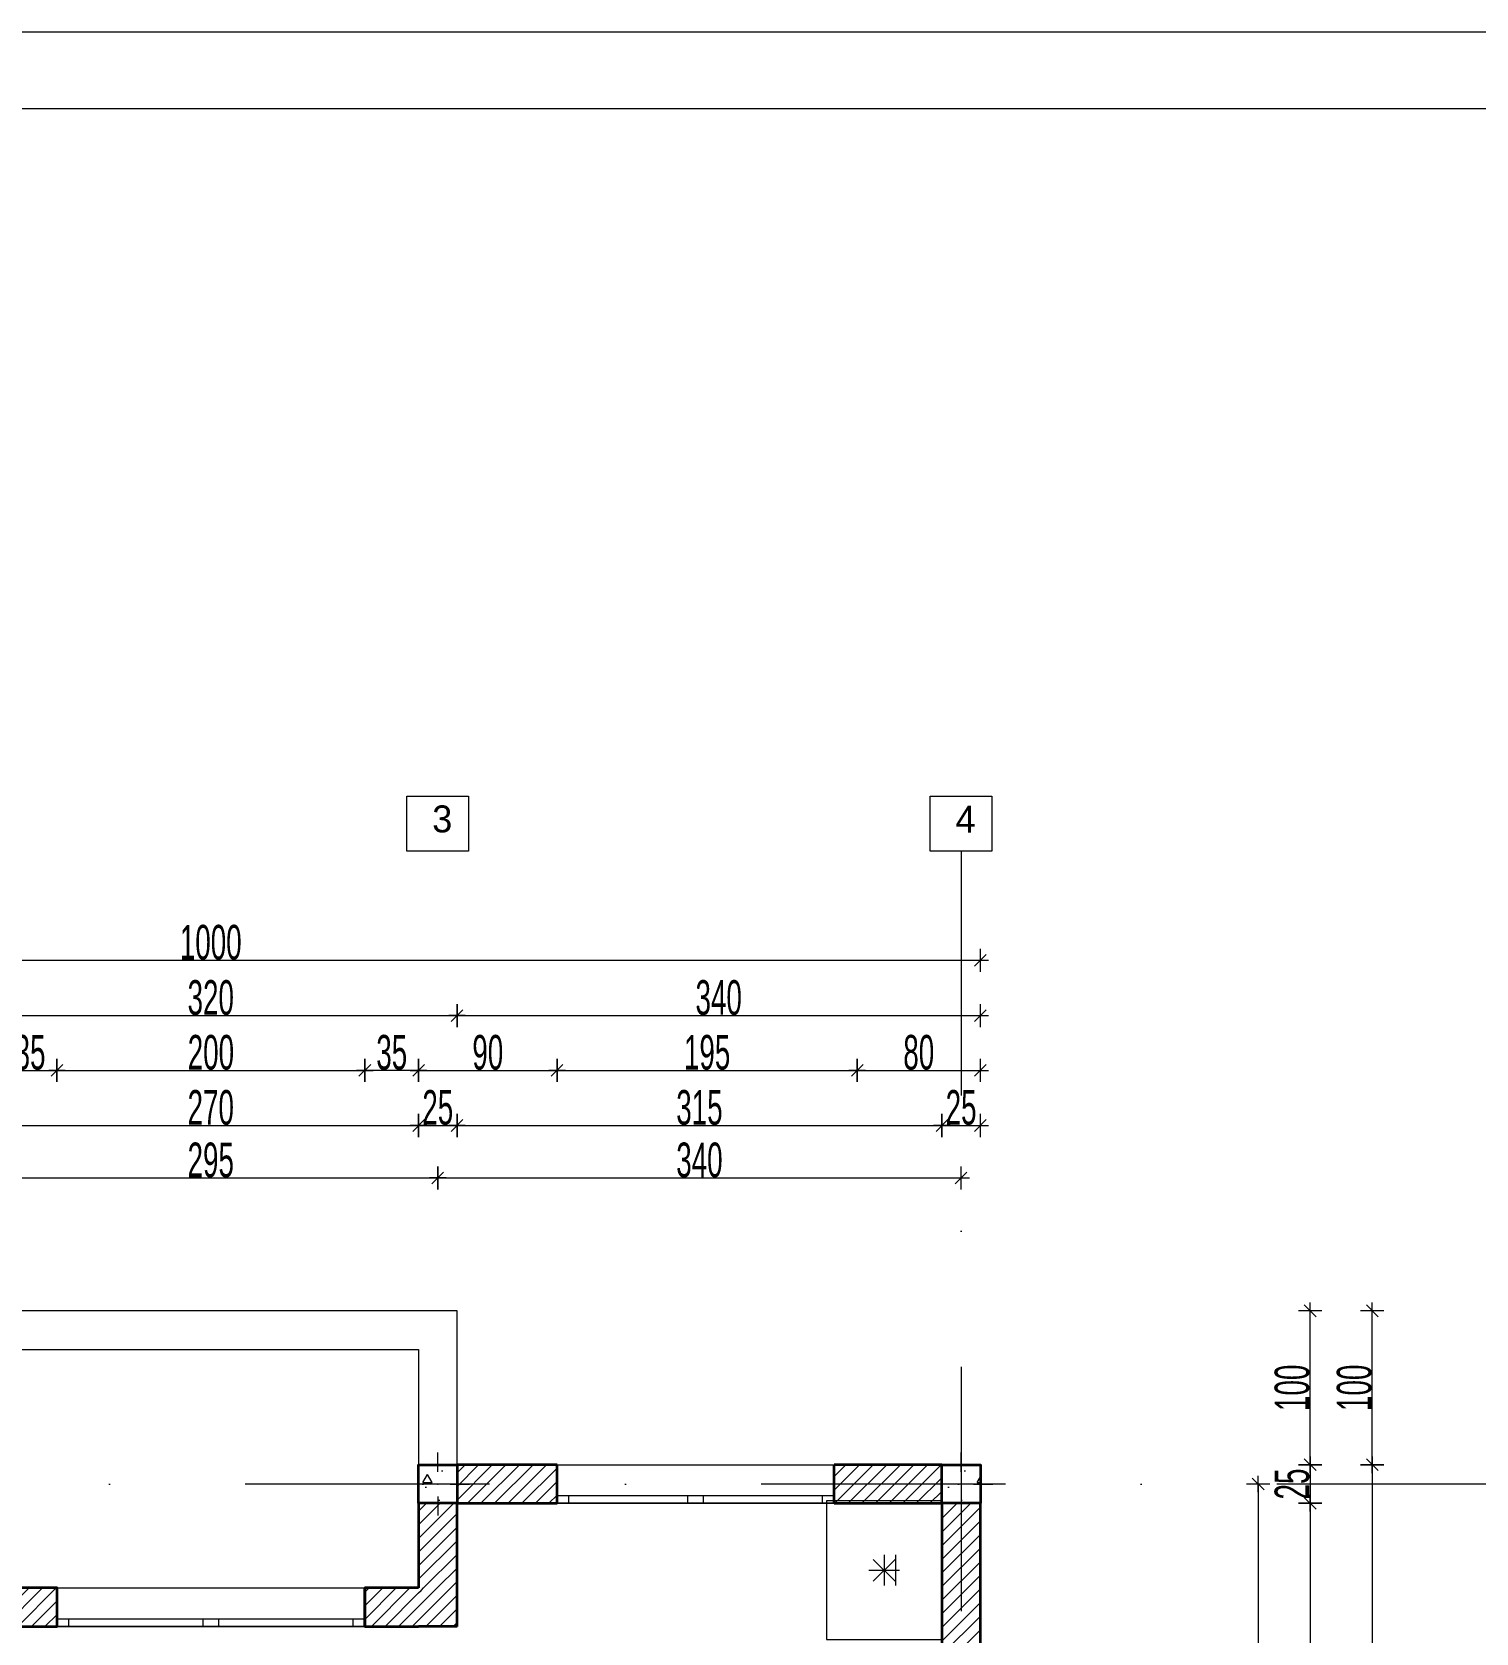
# Model space of a CAD drawing. Extents: x 19704 to 238216, y -31136 to 55916.
# Drawn here: x 214295 to 223676, y 21525 to 31925 of the extents above; entities that cross this region are included whole.
import ezdxf

# ---------------------------------------------------------------- set-up
doc = ezdxf.new("R2010")
doc.units = 0
doc.header["$LTSCALE"] = 5
doc.header["$MEASUREMENT"] = 0
doc.linetypes.add('Dot & Dashed', pattern=[670.277762, 317.5, -176.388889, 0, -176.388874])
for name, color, linetype, lineweight in [('dimenzija', 7, 'Continuous', 13), ('New_Structural - Bearing_Pen_No__20', 1, 'Continuous', 0), ('New_Structural - Bearing_Pen_No__27', 7, 'Continuous', 25), ('Roofs_Pen_No__1', 7, 'Continuous', 13)]:
    doc.layers.add(name, color=color, linetype=linetype, lineweight=lineweight)
for name, color, linetype, lineweight, true_color in [('New_MEP - Electrical_Pen_No__4', 7, 'Continuous', 20, 0x029e21), ('New_Structural - Bearing_Pen_No__168', 7, 'Continuous', 13, 0x6a6a6a), ('New_Structural - Bearing_Pen_No__169', 7, 'Continuous', 13, 0x6a6a6a), ('New_Structural - Bearing_Pen_No__61', 7, 'Continuous', 20, 0x6a6a6a), ('New_Structural - Bearing_Pen_No__8', 7, 'Continuous', 35, 0xa80f02), ('New_Structural - Bearing_Pen_No__87', 7, 'Continuous', 13, 0x6a6a6a), ('OSKI', 7, 'Continuous', 20, 0x156a84)]:
    doc.layers.add(name, color=color, linetype=linetype, lineweight=lineweight, true_color=true_color)
doc.styles.add('GENERATED_STYLE_1', font='GOTHIC.TTF')
doc.styles.add('PLATEIA', font='CGSAPPS.shx', dxfattribs={"width": 0.6})
doc.dimstyles.new('100v', dxfattribs={"dimtxt": 225, "dimasz": 1, "dimexe": 0.18, "dimexo": 0.0625, "dimgap": 4, "dimtad": 1, "dimdec": 0, "dimlfac": 0.1, "dimzin": 12, "dimdsep": 46, "dimtxsty": 'PLATEIA', "dimblk": 'A$C321216CB', "dimcen": 0.09, "dimse1": 1, "dimse2": 1, "dimclrd": 256, "dimclrt": 256, "dimadec": 3, "dimazin": 0, "dimtfac": 1, "dimtdec": 0, "dimtix": 1, "dimtmove": 2, "dimatfit": 3, "dimldrblk": 'A$C321216CB', "dimfxl": 1, "dimtolj": 1, "dimtzin": 0, "dimlwd": -1, "dimarcsym": 0})
pattern_1 = [(45, (117794.76, -49648.91), (-44.194174, 44.194174), [])]
pattern_2 = [(0, (741714.6, -11168.03), (0, 623.5383), [60, -300]), (0, (741894.6, -10856.27), (0, 623.5383), [60, -300]), (60, (741714.6, -11168.03), (-540, 311.76916), [60, -300]), (60, (742074.6, -11168.03), (-540, 311.76916), [60, -300]), (120, (741774.6, -11168.03), (540, 311.76916), [60, -300]), (120, (742134.6, -11168.03), (540, 311.76916), [60, -300]), (0, (741714.59, -11108.03), (0, 120.000005), [0, -120.000005, 0, -180.000007]), (45, (741774.59, -11108.03), (-84.852817, 84.852817), [0, -90.000004, 0, -150.000006])]

# ---------------------------------------------------------------- blocks, each defined once
blk = doc.blocks.new('A$C321216CB')
for p, q in [((-54, 0), (54, 0)), ((-38, -38), (38, 38)), ((0, -75), (0, 75))]:
    blk.add_line(p, q)
blk = doc.blocks.new('*D28')
at = {"layer": 'Defpoints', "color": 0, "transparency": 16777216}
for p in [(216931, 24481), (213981, 24302), (216931, 24051)]:
    blk.add_point(p, dxfattribs=at)
at = {"layer": 'dimenzija', "transparency": 16777216}
blk.add_line((213982, 24481), (216930, 24481), dxfattribs=at)
at = {"layer": 'dimenzija', "transparency": 16777216, "rotation": 180}
blk.add_blockref('A$C321216CB', (213981, 24481), dxfattribs=at)
at = {"layer": 'dimenzija', "transparency": 16777216}
blk.add_blockref('A$C321216CB', (216931, 24481), dxfattribs=at)
at = {"layer": 'dimenzija', "transparency": 16777216, "insert": (215456, 24597), "char_height": 225, "attachment_point": 5, "style": 'PLATEIA'}
blk.add_mtext('\\A1;295', dxfattribs=at)
blk = doc.blocks.new('*D29')
at = {"layer": 'Defpoints', "color": 0, "transparency": 16777216}
for p in [(220331, 24481), (216931, 24051), (220331, 23992)]:
    blk.add_point(p, dxfattribs=at)
at = {"layer": 'dimenzija', "transparency": 16777216}
blk.add_line((216932, 24481), (220330, 24481), dxfattribs=at)
at = {"layer": 'dimenzija', "transparency": 16777216, "rotation": 180}
blk.add_blockref('A$C321216CB', (216931, 24481), dxfattribs=at)
at = {"layer": 'dimenzija', "transparency": 16777216}
blk.add_blockref('A$C321216CB', (220331, 24481), dxfattribs=at)
at = {"layer": 'dimenzija', "transparency": 16777216, "insert": (218631, 24597), "char_height": 225, "attachment_point": 5, "style": 'PLATEIA'}
blk.add_mtext('\\A1;340', dxfattribs=at)
blk = doc.blocks.new('*D33')
at = {"layer": 'Defpoints', "color": 0, "transparency": 16777216}
for p in [(216806, 24822), (214106, 22618), (216806, 22618)]:
    blk.add_point(p, dxfattribs=at)
at = {"layer": 'dimenzija', "transparency": 16777216}
blk.add_line((214107, 24822), (216805, 24822), dxfattribs=at)
at = {"layer": 'dimenzija', "transparency": 16777216, "rotation": 180}
blk.add_blockref('A$C321216CB', (214106, 24822), dxfattribs=at)
at = {"layer": 'dimenzija', "transparency": 16777216}
blk.add_blockref('A$C321216CB', (216806, 24822), dxfattribs=at)
at = {"layer": 'dimenzija', "transparency": 16777216, "insert": (215456, 24938), "char_height": 225, "attachment_point": 5, "style": 'PLATEIA'}
blk.add_mtext('\\A1;270', dxfattribs=at)
blk = doc.blocks.new('*D34')
at = {"layer": 'Defpoints', "color": 0, "transparency": 16777216}
for p in [(217056, 24822), (216806, 22618), (217056, 22618)]:
    blk.add_point(p, dxfattribs=at)
at = {"layer": 'dimenzija', "transparency": 16777216}
blk.add_line((216807, 24822), (217055, 24822), dxfattribs=at)
at = {"layer": 'dimenzija', "transparency": 16777216, "rotation": 180}
blk.add_blockref('A$C321216CB', (216806, 24822), dxfattribs=at)
at = {"layer": 'dimenzija', "transparency": 16777216}
blk.add_blockref('A$C321216CB', (217056, 24822), dxfattribs=at)
at = {"layer": 'dimenzija', "transparency": 16777216, "insert": (216931, 24938), "char_height": 225, "attachment_point": 5, "style": 'PLATEIA'}
blk.add_mtext('\\A1;25', dxfattribs=at)
blk = doc.blocks.new('*D35')
at = {"layer": 'Defpoints', "color": 0, "transparency": 16777216}
for p in [(220206, 24822), (217056, 22618), (220206, 22618)]:
    blk.add_point(p, dxfattribs=at)
at = {"layer": 'dimenzija', "transparency": 16777216}
blk.add_line((217057, 24822), (220205, 24822), dxfattribs=at)
at = {"layer": 'dimenzija', "transparency": 16777216, "rotation": 180}
blk.add_blockref('A$C321216CB', (217056, 24822), dxfattribs=at)
at = {"layer": 'dimenzija', "transparency": 16777216}
blk.add_blockref('A$C321216CB', (220206, 24822), dxfattribs=at)
at = {"layer": 'dimenzija', "transparency": 16777216, "insert": (218631, 24938), "char_height": 225, "attachment_point": 5, "style": 'PLATEIA'}
blk.add_mtext('\\A1;315', dxfattribs=at)
blk = doc.blocks.new('*D36')
at = {"layer": 'Defpoints', "color": 0, "transparency": 16777216}
for p in [(220456, 24822), (220206, 22618), (220456, 22618)]:
    blk.add_point(p, dxfattribs=at)
at = {"layer": 'dimenzija', "transparency": 16777216}
blk.add_line((220207, 24822), (220455, 24822), dxfattribs=at)
at = {"layer": 'dimenzija', "transparency": 16777216, "rotation": 180}
blk.add_blockref('A$C321216CB', (220206, 24822), dxfattribs=at)
at = {"layer": 'dimenzija', "transparency": 16777216}
blk.add_blockref('A$C321216CB', (220456, 24822), dxfattribs=at)
at = {"layer": 'dimenzija', "transparency": 16777216, "insert": (220331, 24938), "char_height": 225, "attachment_point": 5, "style": 'PLATEIA'}
blk.add_mtext('\\A1;25', dxfattribs=at)
blk = doc.blocks.new('*D61')
at = {"layer": 'Defpoints', "color": 0, "transparency": 16777216}
for p in [(221182, 22493), (221182, 18893), (222261, 18893)]:
    blk.add_point(p, dxfattribs=at)
at = {"layer": 'dimenzija', "transparency": 16777216}
blk.add_line((222261, 22492), (222261, 18894), dxfattribs=at)
for p, rotation in [((222261, 22493), 90), ((222261, 18893), 270)]:
    blk.add_blockref('A$C321216CB', p, dxfattribs=dict(at, rotation=rotation))
at = {"layer": 'dimenzija', "transparency": 16777216, "insert": (222144, 20693), "char_height": 225, "attachment_point": 5, "rotation": 90, "style": 'PLATEIA'}
blk.add_mtext('\\A1;360', dxfattribs=at)
blk = doc.blocks.new('*D64')
at = {"layer": 'Defpoints', "color": 0, "transparency": 16777216}
for p in [(220456, 22618), (220456, 22368), (222599, 22368)]:
    blk.add_point(p, dxfattribs=at)
at = {"layer": 'dimenzija', "transparency": 16777216}
blk.add_line((222599, 22617), (222599, 22369), dxfattribs=at)
for p, rotation in [((222599, 22618), 90), ((222599, 22368), 270)]:
    blk.add_blockref('A$C321216CB', p, dxfattribs=dict(at, rotation=rotation))
at = {"layer": 'dimenzija', "transparency": 16777216, "insert": (222482, 22493), "char_height": 225, "attachment_point": 5, "rotation": 90, "style": 'PLATEIA'}
blk.add_mtext('\\A1;25', dxfattribs=at)
blk = doc.blocks.new('*D65')
at = {"layer": 'Defpoints', "color": 0, "transparency": 16777216}
for p in [(220456, 22368), (220456, 19018), (222599, 19018)]:
    blk.add_point(p, dxfattribs=at)
at = {"layer": 'dimenzija', "transparency": 16777216}
blk.add_line((222599, 22367), (222599, 19019), dxfattribs=at)
for p, rotation in [((222599, 22368), 90), ((222599, 19018), 270)]:
    blk.add_blockref('A$C321216CB', p, dxfattribs=dict(at, rotation=rotation))
at = {"layer": 'dimenzija', "transparency": 16777216, "insert": (222482, 20693), "char_height": 225, "attachment_point": 5, "rotation": 90, "style": 'PLATEIA'}
blk.add_mtext('\\A1;335', dxfattribs=at)
blk = doc.blocks.new('*D71')
at = {"layer": 'Defpoints', "color": 0, "transparency": 16777216}
for p in [(220456, 22618), (220456, 12618), (223002, 12618)]:
    blk.add_point(p, dxfattribs=at)
at = {"layer": 'dimenzija', "transparency": 16777216}
blk.add_line((223002, 22617), (223002, 12619), dxfattribs=at)
for p, rotation in [((223002, 22618), 90), ((223002, 12618), 270)]:
    blk.add_blockref('A$C321216CB', p, dxfattribs=dict(at, rotation=rotation))
at = {"layer": 'dimenzija', "transparency": 16777216, "insert": (222886, 17618), "char_height": 225, "attachment_point": 5, "rotation": 90, "style": 'PLATEIA'}
blk.add_mtext('\\A1;1000', dxfattribs=at)
blk = doc.blocks.new('*D75')
at = {"layer": 'Defpoints', "color": 0, "transparency": 16777216}
for p in [(214457, 25180), (214106, 22618), (214457, 21818)]:
    blk.add_point(p, dxfattribs=at)
at = {"layer": 'dimenzija', "transparency": 16777216}
blk.add_line((214107, 25180), (214456, 25180), dxfattribs=at)
at = {"layer": 'dimenzija', "transparency": 16777216, "rotation": 180}
blk.add_blockref('A$C321216CB', (214106, 25180), dxfattribs=at)
at = {"layer": 'dimenzija', "transparency": 16777216}
blk.add_blockref('A$C321216CB', (214457, 25180), dxfattribs=at)
at = {"layer": 'dimenzija', "transparency": 16777216, "insert": (214282, 25296), "char_height": 225, "attachment_point": 5, "style": 'PLATEIA'}
blk.add_mtext('\\A1;35', dxfattribs=at)
blk = doc.blocks.new('*D76')
at = {"layer": 'Defpoints', "color": 0, "transparency": 16777216}
for p in [(217706, 25180), (216806, 22618), (217706, 22618)]:
    blk.add_point(p, dxfattribs=at)
at = {"layer": 'dimenzija', "transparency": 16777216}
blk.add_line((216807, 25180), (217705, 25180), dxfattribs=at)
at = {"layer": 'dimenzija', "transparency": 16777216, "rotation": 180}
blk.add_blockref('A$C321216CB', (216806, 25180), dxfattribs=at)
at = {"layer": 'dimenzija', "transparency": 16777216}
blk.add_blockref('A$C321216CB', (217706, 25180), dxfattribs=at)
at = {"layer": 'dimenzija', "transparency": 16777216, "insert": (217256, 25296), "char_height": 225, "attachment_point": 5, "style": 'PLATEIA'}
blk.add_mtext('\\A1;90', dxfattribs=at)
blk = doc.blocks.new('*D77')
at = {"layer": 'Defpoints', "color": 0, "transparency": 16777216}
for p in [(219656, 25180), (217706, 22618), (219656, 22618)]:
    blk.add_point(p, dxfattribs=at)
at = {"layer": 'dimenzija', "transparency": 16777216}
blk.add_line((217707, 25180), (219655, 25180), dxfattribs=at)
at = {"layer": 'dimenzija', "transparency": 16777216, "rotation": 180}
blk.add_blockref('A$C321216CB', (217706, 25180), dxfattribs=at)
at = {"layer": 'dimenzija', "transparency": 16777216}
blk.add_blockref('A$C321216CB', (219656, 25180), dxfattribs=at)
at = {"layer": 'dimenzija', "transparency": 16777216, "insert": (218681, 25296), "char_height": 225, "attachment_point": 5, "style": 'PLATEIA'}
blk.add_mtext('\\A1;195', dxfattribs=at)
blk = doc.blocks.new('*D78')
at = {"layer": 'Defpoints', "color": 0, "transparency": 16777216}
for p in [(220456, 25180), (219656, 22618), (220456, 22618)]:
    blk.add_point(p, dxfattribs=at)
at = {"layer": 'dimenzija', "transparency": 16777216}
blk.add_line((219657, 25180), (220455, 25180), dxfattribs=at)
at = {"layer": 'dimenzija', "transparency": 16777216, "rotation": 180}
blk.add_blockref('A$C321216CB', (219656, 25180), dxfattribs=at)
at = {"layer": 'dimenzija', "transparency": 16777216}
blk.add_blockref('A$C321216CB', (220456, 25180), dxfattribs=at)
at = {"layer": 'dimenzija', "transparency": 16777216, "insert": (220056, 25296), "char_height": 225, "attachment_point": 5, "style": 'PLATEIA'}
blk.add_mtext('\\A1;80', dxfattribs=at)
blk = doc.blocks.new('*D79')
at = {"layer": 'Defpoints', "color": 0, "transparency": 16777216}
for p in [(220456, 25895), (210456, 22618), (220456, 22618)]:
    blk.add_point(p, dxfattribs=at)
at = {"layer": 'dimenzija', "transparency": 16777216}
blk.add_line((210457, 25895), (220455, 25895), dxfattribs=at)
at = {"layer": 'dimenzija', "transparency": 16777216, "rotation": 180}
blk.add_blockref('A$C321216CB', (210456, 25895), dxfattribs=at)
at = {"layer": 'dimenzija', "transparency": 16777216}
blk.add_blockref('A$C321216CB', (220456, 25895), dxfattribs=at)
at = {"layer": 'dimenzija', "transparency": 16777216, "insert": (215456, 26011), "char_height": 225, "attachment_point": 5, "style": 'PLATEIA'}
blk.add_mtext('\\A1;1000', dxfattribs=at)
blk = doc.blocks.new('*D91')
at = {"layer": 'Defpoints', "color": 0, "transparency": 16777216}
for p in [(216457, 25180), (214457, 21818), (216457, 21818)]:
    blk.add_point(p, dxfattribs=at)
at = {"layer": 'dimenzija', "transparency": 16777216}
blk.add_line((214458, 25180), (216456, 25180), dxfattribs=at)
at = {"layer": 'dimenzija', "transparency": 16777216, "rotation": 180}
blk.add_blockref('A$C321216CB', (214457, 25180), dxfattribs=at)
at = {"layer": 'dimenzija', "transparency": 16777216}
blk.add_blockref('A$C321216CB', (216457, 25180), dxfattribs=at)
at = {"layer": 'dimenzija', "transparency": 16777216, "insert": (215457, 25296), "char_height": 225, "attachment_point": 5, "style": 'PLATEIA'}
blk.add_mtext('\\A1;200', dxfattribs=at)
blk = doc.blocks.new('*D80')
at = {"layer": 'Defpoints', "color": 0, "transparency": 16777216}
for p in [(216457, 25180), (216806, 22618), (216457, 21818)]:
    blk.add_point(p, dxfattribs=at)
at = {"layer": 'dimenzija', "transparency": 16777216}
blk.add_line((216805, 25180), (216458, 25180), dxfattribs=at)
at = {"layer": 'dimenzija', "transparency": 16777216, "rotation": 180}
blk.add_blockref('A$C321216CB', (216457, 25180), dxfattribs=at)
at = {"layer": 'dimenzija', "transparency": 16777216}
blk.add_blockref('A$C321216CB', (216806, 25180), dxfattribs=at)
at = {"layer": 'dimenzija', "transparency": 16777216, "insert": (216632, 25296), "char_height": 225, "attachment_point": 5, "style": 'PLATEIA'}
blk.add_mtext('\\A1;35', dxfattribs=at)
blk = doc.blocks.new('*D92')
at = {"layer": 'Defpoints', "color": 0, "transparency": 16777216}
for p in [(217056, 25536), (217056, 23618), (213856, 22618)]:
    blk.add_point(p, dxfattribs=at)
at = {"layer": 'dimenzija', "transparency": 16777216}
blk.add_line((213857, 25536), (217055, 25536), dxfattribs=at)
at = {"layer": 'dimenzija', "transparency": 16777216, "rotation": 180}
blk.add_blockref('A$C321216CB', (213856, 25536), dxfattribs=at)
at = {"layer": 'dimenzija', "transparency": 16777216}
blk.add_blockref('A$C321216CB', (217056, 25536), dxfattribs=at)
at = {"layer": 'dimenzija', "transparency": 16777216, "insert": (215456, 25652), "char_height": 225, "attachment_point": 5, "style": 'PLATEIA'}
blk.add_mtext('\\A1;320', dxfattribs=at)
blk = doc.blocks.new('*D93')
at = {"layer": 'Defpoints', "color": 0, "transparency": 16777216}
for p in [(220456, 25536), (217056, 23618), (220456, 22618)]:
    blk.add_point(p, dxfattribs=at)
at = {"layer": 'dimenzija', "transparency": 16777216}
blk.add_line((217057, 25536), (220455, 25536), dxfattribs=at)
at = {"layer": 'dimenzija', "transparency": 16777216, "rotation": 180}
blk.add_blockref('A$C321216CB', (217056, 25536), dxfattribs=at)
at = {"layer": 'dimenzija', "transparency": 16777216}
blk.add_blockref('A$C321216CB', (220456, 25536), dxfattribs=at)
at = {"layer": 'dimenzija', "transparency": 16777216, "insert": (218756, 25652), "char_height": 225, "attachment_point": 5, "style": 'PLATEIA'}
blk.add_mtext('\\A1;340', dxfattribs=at)
blk = doc.blocks.new('*D48')
at = {"layer": 'Defpoints', "color": 0, "transparency": 16777216}
for p in [(217056, 23618), (222599, 23618), (220456, 22618)]:
    blk.add_point(p, dxfattribs=at)
at = {"layer": 'dimenzija', "transparency": 16777216}
blk.add_line((222599, 22619), (222599, 23617), dxfattribs=at)
for p, rotation in [((222599, 23618), 90), ((222599, 22618), 270)]:
    blk.add_blockref('A$C321216CB', p, dxfattribs=dict(at, rotation=rotation))
at = {"layer": 'dimenzija', "transparency": 16777216, "insert": (222482, 23118), "char_height": 225, "attachment_point": 5, "rotation": 90, "style": 'PLATEIA'}
blk.add_mtext('\\A1;100', dxfattribs=at)
blk = doc.blocks.new('*D52')
at = {"layer": 'Defpoints', "color": 0, "transparency": 16777216}
for p in [(217056, 23618), (223002, 23618), (220456, 22618)]:
    blk.add_point(p, dxfattribs=at)
at = {"layer": 'dimenzija', "transparency": 16777216}
blk.add_line((223002, 22619), (223002, 23617), dxfattribs=at)
for p, rotation in [((223002, 23618), 90), ((223002, 22618), 270)]:
    blk.add_blockref('A$C321216CB', p, dxfattribs=dict(at, rotation=rotation))
at = {"layer": 'dimenzija', "transparency": 16777216, "insert": (222886, 23118), "char_height": 225, "attachment_point": 5, "rotation": 90, "style": 'PLATEIA'}
blk.add_mtext('\\A1;100', dxfattribs=at)

msp = doc.modelspace()

# ---------------------------------------------------------------- hatches: boundary and pattern name
at = {"layer": 'New_Structural - Bearing_Pen_No__168', "linetype": 'Continuous', "lineweight": 13, "true_color": 0x9ea0a3}
h = msp.add_hatch(dxfattribs=at)
h.set_pattern_fill('ANSI31', color=253, scale=500, style=0)
h.set_pattern_definition(pattern_1)
h.paths.add_polyline_path([(217056.2, 22617.6), (217056.2, 22367.6), (217706.2, 22367.6), (217706.2, 22617.6)])
h = msp.add_hatch(dxfattribs=at)
h.set_pattern_fill('ANSI31', color=253, scale=500, style=0)
h.set_pattern_definition(pattern_1)
h.paths.add_polyline_path([(219506.2, 22617.6), (219506.2, 22367.6), (220206.2, 22367.6), (220206.2, 22617.6)])
h = msp.add_hatch(dxfattribs=at)
h.set_pattern_fill('ANSI31', color=253, scale=500, style=0)
h.set_pattern_definition(pattern_1)
h.paths.add_polyline_path([(216806.2, 21817.6), (217056.2, 21817.6), (217056.2, 22367.6), (216806.2, 22367.6)])
h = msp.add_hatch(dxfattribs=at)
h.set_pattern_fill('ANSI31', color=253, scale=500, style=0)
h.set_pattern_definition(pattern_1)
h.paths.add_polyline_path([(220456.2, 22367.6), (220206.2, 22367.6), (220206.2, 19017.6), (220456.2, 19017.6)])
h = msp.add_hatch(dxfattribs=at)
h.set_pattern_fill('ANSI31', color=253, scale=500, style=0)
h.set_pattern_definition(pattern_1)
h.paths.add_polyline_path([(214106.2, 21567.6), (214457.2, 21567.6), (214457.2, 21817.6), (214106.2, 21817.6)])
h = msp.add_hatch(dxfattribs=at)
h.set_pattern_fill('ANSI31', color=253, scale=500, style=0)
h.set_pattern_definition(pattern_1)
h.paths.add_polyline_path([(216457.2, 21817.6), (216457.2, 21567.6), (216806.2, 21567.6), (216806.2, 21817.6)])
h = msp.add_hatch(dxfattribs=at)
h.set_pattern_fill('ANSI31', color=253, scale=500, style=0)
h.set_pattern_definition(pattern_1)
h.paths.add_polyline_path([(216806.2, 21817.6), (216806.2, 21567.6), (217056.2, 21567.6)])
h = msp.add_hatch(dxfattribs=at)
h.set_pattern_fill('ANSI31', color=253, scale=500, style=0)
h.set_pattern_definition(pattern_1)
h.paths.add_polyline_path([(217056.2, 21817.6), (216806.2, 21817.6), (217056.2, 21567.6)])
at = {"layer": 'New_Structural - Bearing_Pen_No__169', "linetype": 'Continuous', "lineweight": 13, "true_color": 0x68b353}
h = msp.add_hatch(dxfattribs=at)
h.set_pattern_fill('STRUCTURAL_CONCRETE', color=85, style=0, pattern_type=2)
h.set_pattern_definition(pattern_2)
h.paths.add_polyline_path([(217056.2, 22367.6), (217056.2, 22617.6), (216806.2, 22617.6), (216806.2, 22367.6)])
h = msp.add_hatch(dxfattribs=at)
h.set_pattern_fill('STRUCTURAL_CONCRETE', color=85, style=0, pattern_type=2)
h.set_pattern_definition(pattern_2)
h.paths.add_polyline_path([(220456.2, 22367.6), (220456.2, 22617.6), (220206.2, 22617.6), (220206.2, 22367.6)])

# ---------------------------------------------------------------- linework, layer by layer
at = {"layer": 'New_MEP - Electrical_Pen_No__4', "color": 104, "linetype": 'Continuous', "lineweight": 20, "true_color": 0x029e21}
for p, q in [((219760.5, 22003.6), (219901.9, 21862.2)), ((219760.5, 21862.2), (219901.9, 22003.6)), ((219831.2, 22032.9), (219831.2, 21832.9)), ((219731.2, 21932.9), (219931.2, 21932.9))]:
    msp.add_line(p, q, dxfattribs=at)
at = {"layer": 'New_MEP - Electrical_Pen_No__4', "linetype": 'Continuous', "lineweight": 20}
msp.add_line((219906.2, 21832.9), (219906.2, 22032.9), dxfattribs=at)
at = {"layer": 'New_MEP - Electrical_Pen_No__4', "color": 104, "linetype": 'Continuous', "lineweight": 20, "true_color": 0x029e21, "flags": 128}
msp.add_lwpolyline([(219456.2, 22382.9), (219456.2, 21482.9), (220206.2, 21482.9), (220206.2, 22382.9)], close=True, dxfattribs=at)
at = {"layer": 'New_Structural - Bearing_Pen_No__20', "color": 1, "linetype": 'Continuous', "lineweight": 0}
for p, q in [((216931.2, 22572.6), (216931.2, 22697.6)), ((220331.2, 22572.6), (220331.2, 22697.6)), ((216851.2, 22492.6), (216726.2, 22492.6)), ((217011.2, 22492.6), (217136.2, 22492.6)), ((220251.2, 22492.6), (220126.2, 22492.6)), ((220411.2, 22492.6), (220536.2, 22492.6)), ((216931.2, 22412.6), (216931.2, 22287.6)), ((220331.2, 22412.6), (220331.2, 22287.6))]:
    msp.add_line(p, q, dxfattribs=at)
for p in [(216931.2, 22492.6), (220331.2, 22492.6)]:
    msp.add_point(p, dxfattribs=at)
at = {"layer": 'New_Structural - Bearing_Pen_No__27', "color": 7, "linetype": 'Continuous', "lineweight": 35}
for p, q in [((217706.2, 22417.6), (217706.2, 22617.6)), ((217706.2, 22417.6), (217706.2, 22617.6)), ((219506.2, 22417.6), (219506.2, 22617.6)), ((219506.2, 22417.6), (219506.2, 22617.6)), ((217706.2, 22367.6), (217706.2, 22417.6)), ((217706.2, 22367.6), (217706.2, 22417.6)), ((217706.2, 22367.6), (217706.2, 22417.6)), ((219506.2, 22367.6), (219506.2, 22417.6)), ((219506.2, 22367.6), (219506.2, 22417.6)), ((219506.2, 22367.6), (219506.2, 22417.6)), ((214457.2, 21617.6), (214457.2, 21817.6)), ((216457.2, 21617.6), (216457.2, 21817.6)), ((214457.2, 21567.6), (214457.2, 21617.6)), ((214457.2, 21567.6), (214457.2, 21617.6)), ((214457.2, 21567.6), (214457.2, 21617.6)), ((216457.2, 21567.6), (216457.2, 21617.6)), ((216457.2, 21567.6), (216457.2, 21617.6)), ((216457.2, 21567.6), (216457.2, 21617.6))]:
    msp.add_line(p, q, dxfattribs=at)
for points in [[(217706.2, 22617.6), (217056.2, 22617.6)], [(220206.2, 22617.6), (219506.2, 22617.6)], [(216806.2, 22367.6), (216806.2, 21817.6)], [(217056.2, 21567.6), (217056.2, 22367.6)], [(217056.2, 22367.6), (217706.2, 22367.6)], [(219506.2, 22367.6), (220206.2, 22367.6)], [(220206.2, 22367.6), (220206.2, 19017.6)], [(220456.2, 19017.6), (220456.2, 22367.6)], [(214106.2, 21567.6), (214457.2, 21567.6), (214457.2, 21817.6), (214106.2, 21817.6)], [(216806.2, 21817.6), (216457.2, 21817.6), (216457.2, 21567.6), (216806.2, 21567.6)], [(217056.2, 21567.6), (216806.2, 21567.6)]]:
    msp.add_lwpolyline(points, dxfattribs=at)
at = {"layer": 'New_Structural - Bearing_Pen_No__61', "color": 251, "linetype": 'Continuous', "lineweight": 20, "true_color": 0x6a6a6a}
for p, q in [((217706.2, 22617.6), (219506.2, 22617.6)), ((217706.2, 22417.6), (217781.2, 22417.6)), ((217706.2, 22367.6), (219506.2, 22367.6)), ((217781.2, 22367.6), (217706.2, 22367.6)), ((217781.2, 22417.6), (217781.2, 22367.6)), ((217781.2, 22417.6), (218556.2, 22417.6)), ((218556.2, 22367.6), (217781.2, 22367.6)), ((218556.2, 22367.6), (218556.2, 22417.6)), ((218556.2, 22417.6), (218606.2, 22417.6)), ((218606.2, 22367.6), (218556.2, 22367.6)), ((218606.2, 22417.6), (218656.2, 22417.6)), ((218656.2, 22367.6), (218606.2, 22367.6)), ((218656.2, 22417.6), (218656.2, 22367.6)), ((218656.2, 22417.6), (219431.2, 22417.6)), ((219431.2, 22367.6), (218656.2, 22367.6)), ((219431.2, 22367.6), (219431.2, 22417.6)), ((219431.2, 22417.6), (219506.2, 22417.6)), ((219506.2, 22367.6), (219431.2, 22367.6)), ((214457.2, 21817.6), (216457.2, 21817.6)), ((214457.2, 21617.6), (214532.2, 21617.6)), ((214457.2, 21567.6), (216457.2, 21567.6)), ((214532.2, 21567.6), (214457.2, 21567.6)), ((214532.2, 21617.6), (214532.2, 21567.6)), ((214532.2, 21617.6), (215407.2, 21617.6)), ((215407.2, 21567.6), (214532.2, 21567.6)), ((215407.2, 21567.6), (215407.2, 21617.6)), ((215407.2, 21617.6), (215457.2, 21617.6)), ((215457.2, 21567.6), (215407.2, 21567.6)), ((215457.2, 21617.6), (215507.2, 21617.6)), ((215507.2, 21567.6), (215457.2, 21567.6)), ((215507.2, 21617.6), (215507.2, 21567.6)), ((215507.2, 21617.6), (216382.2, 21617.6)), ((216382.2, 21567.6), (215507.2, 21567.6)), ((216382.2, 21567.6), (216382.2, 21617.6)), ((216382.2, 21617.6), (216457.2, 21617.6)), ((216457.2, 21567.6), (216382.2, 21567.6))]:
    msp.add_line(p, q, dxfattribs=at)
at = {"layer": 'New_Structural - Bearing_Pen_No__8', "color": 14, "linetype": 'Continuous', "lineweight": 35, "true_color": 0xa80f02}
for points in [[(217056.2, 22367.6), (216806.2, 22367.6), (216806.2, 22617.6), (217056.2, 22617.6)], [(220456.2, 22367.6), (220206.2, 22367.6), (220206.2, 22617.6), (220456.2, 22617.6)]]:
    msp.add_lwpolyline(points, close=True, dxfattribs=at)
at = {"layer": 'New_Structural - Bearing_Pen_No__87', "color": 251, "linetype": 'Continuous', "lineweight": 20, "true_color": 0x6a6a6a}
for points in [[(216806.2, 23617.6), (214106.2, 23617.6)], [(217056.2, 23617.6), (216806.2, 23617.6)], [(217056.2, 22617.6), (217056.2, 23617.6)], [(214106.2, 23367.6), (216806.2, 23367.6)], [(216806.2, 23367.6), (216806.2, 22617.6)]]:
    msp.add_lwpolyline(points, dxfattribs=at)
at = {"layer": 'OSKI', "linetype": 'Dot & Dashed'}
for p, q in [((220331.2, 26604.9), (220331.2, 8477)), ((223970.8, 22492.6), (206832.4, 22492.6))]:
    msp.add_line(p, q, dxfattribs=at)
at = {"layer": 'OSKI'}
for points in [[(216731, 26961.1), (217131, 26961.1), (217131, 26604.9), (216731, 26604.9)], [(220131, 26961.1), (220531, 26961.1), (220531, 26604.9), (220131, 26604.9)]]:
    msp.add_lwpolyline(points, close=True, dxfattribs=at)
at = {"layer": 'Roofs_Pen_No__1'}
for points in [[(195593.9, 2225.4), (237593.9, 2225.4), (237593.9, 31925.4), (195593.9, 31925.4)], [(198093.9, 2725.4), (237093.9, 2725.4), (237093.9, 31425.4), (198093.9, 31425.4)]]:
    msp.add_lwpolyline(points, close=True, dxfattribs=at)

# ---------------------------------------------------------------- texts
at = {"layer": 'OSKI', "linetype": 'Dot & Dashed', "insert": (216895, 26723.6), "char_height": 175, "width": 64.461, "attachment_point": 7, "style": 'GENERATED_STYLE_1'}
msp.add_mtext('3', dxfattribs=at)
at = {"layer": 'OSKI', "linetype": 'Dot & Dashed', "insert": (220295, 26723.6), "char_height": 175, "attachment_point": 7, "style": 'GENERATED_STYLE_1'}
msp.add_mtext('4', dxfattribs=at)

# ---------------------------------------------------------------- dimensions: what is measured, and where the dimension line sits
at = {"layer": 'dimenzija'}
for base, p1, p2, picture, middle in [((220456.2, 25894.8), (210456.2, 22617.6), (220456.2, 22617.6), '*D79', (215456.2, 26011.3)), ((217056.2, 25535.7), (213856.2, 22617.6), (217056.2, 23617.6), '*D92', (215456.2, 25652.2)), ((220456.2, 25535.7), (217056.2, 23617.6), (220456.2, 22617.6), '*D93', (218756.2, 25652.2)), ((214457.2, 25179.5), (214106.2, 22617.6), (214457.2, 21817.6), '*D75', (214281.7, 25296)), ((216457.2, 25179.5), (214457.2, 21817.6), (216457.2, 21817.6), '*D91', (215457.2, 25296)), ((216457.2, 25179.5), (216806.2, 22617.6), (216457.2, 21817.6), '*D80', (216631.7, 25296)), ((217706.2, 25179.5), (216806.2, 22617.6), (217706.2, 22617.6), '*D76', (217256.2, 25296)), ((219656.2, 25179.5), (217706.2, 22617.6), (219656.2, 22617.6), '*D77', (218681.2, 25296)), ((220456.2, 25179.5), (219656.2, 22617.6), (220456.2, 22617.6), '*D78', (220056.2, 25296)), ((216806.2, 24821.5), (214106.2, 22617.6), (216806.2, 22617.6), '*D33', (215456.2, 24938)), ((217056.2, 24821.5), (216806.2, 22617.6), (217056.2, 22617.6), '*D34', (216931.2, 24938)), ((220206.2, 24821.5), (217056.2, 22617.6), (220206.2, 22617.6), '*D35', (218631.2, 24938)), ((220456.2, 24821.5), (220206.2, 22617.6), (220456.2, 22617.6), '*D36', (220331.2, 24938)), ((216931.2, 24480.7), (213981.2, 24301.9), (216931.2, 24051.3), '*D28', (215456.2, 24597.2)), ((220331.2, 24480.7), (216931.2, 24051.3), (220331.2, 23992.1), '*D29', (218631.2, 24597.2))]:
    dim = msp.add_linear_dim(base=base, p1=p1, p2=p2, dimstyle='100v', dxfattribs=at)
    dim.commit()
    dim.dimension.update_dxf_attribs({"geometry": picture, "text_midpoint": middle})
for base, p1, p2, picture, middle in [((222598.9, 23617.6), (220456.2, 22617.6), (217056.2, 23617.6), '*D48', (222482.4, 23117.6)), ((223002.3, 23617.6), (220456.2, 22617.6), (217056.2, 23617.6), '*D52', (222885.8, 23117.6)), ((222598.9, 22367.6), (220456.2, 22617.6), (220456.2, 22367.6), '*D64', (222482.4, 22492.6)), ((223002.3, 12617.6), (220456.2, 22617.6), (220456.2, 12617.6), '*D71', (222885.8, 17617.6)), ((222260.7, 18892.6), (221181.6, 22492.6), (221181.6, 18892.6), '*D61', (222144.2, 20692.6)), ((222598.9, 19017.6), (220456.2, 22367.6), (220456.2, 19017.6), '*D65', (222482.4, 20692.6))]:
    dim = msp.add_linear_dim(base=base, p1=p1, p2=p2, angle=90, dimstyle='100v', dxfattribs=at)
    dim.commit()
    dim.dimension.update_dxf_attribs({"geometry": picture, "text_midpoint": middle})

doc.saveas('drawing.dxf')
